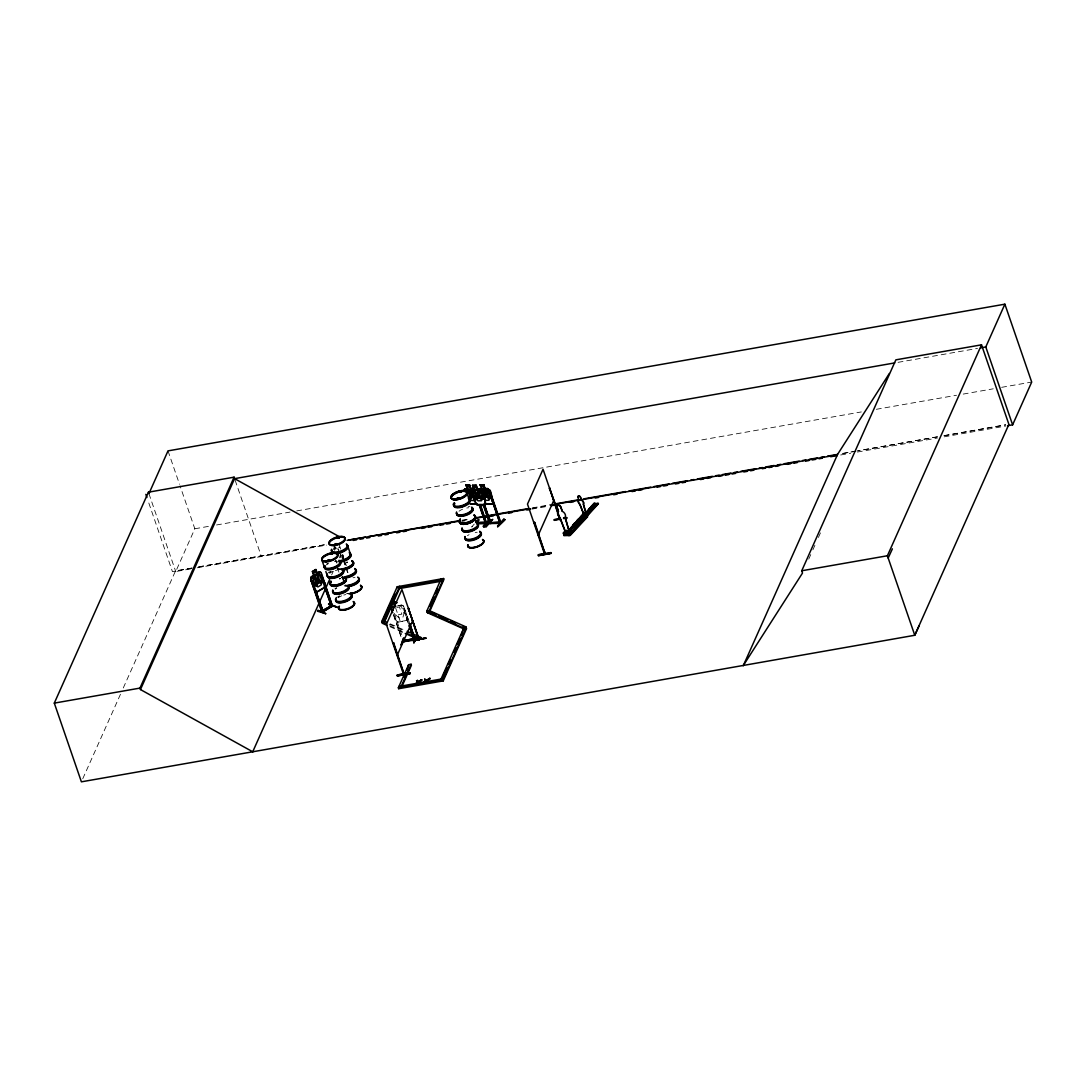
<?xml version="1.0" encoding="UTF-8"?>
<svg xmlns="http://www.w3.org/2000/svg" width="1086" height="1086" viewBox="0 0 1086 1086"><rect width="100%" height="100%" fill="white"/><g stroke="black" fill="none" stroke-linecap="round" stroke-linejoin="round"><path stroke-width="0.75" stroke-dasharray="5 3.75" d="M406.978 620.432L407.114 616.414M407.264 616.414L407.114 620.54L397.381 622.264L394.802 618.653M347.506 562.249L346.678 562.86M339.456 578.309L340.583 578.458L339.579 579.11M339.606 578.485L340.488 578.349M346.448 562.697L346.76 562.019M347.194 562.141L347.262 562.046M334.447 550.303L335.004 547.887L333.578 544.005L335.479 549.163L337.393 547.168M408.607 624.246L403.34 608.445L408.716 624.016M404.386 608.459L403.245 608.662M82.767 778.743L120.532 694.13M123.275 687.981L175.525 570.897L191.991 568.005M190.566 568.942L175.742 571.548L194.828 528.773L180.045 485.849M331.651 574.901L333.035 571.806M339.253 557.878L340.637 554.783M399.078 605.554L401.779 605.011L403.68 606.178L409.856 623.812M396.404 606.164L401.779 605.011M808.731 559.127L812.179 551.389M812.871 549.842L814.948 545.199M818.396 537.461L820.473 532.819M333.402 549.38L334.99 547.765M333.945 549.095L334.773 547.846M474.27 524.09L471.704 527.022L473.876 524.742M347.303 562.1L346.678 562.697M340.013 578.336L339.389 578.662M192.086 568.141L172.43 571.603L148.008 500.66M198.738 566.96L326.872 544.385M937.422 436.776L857.546 450.853L937.367 436.884M944.073 435.608L1005.65 424.762M898.068 362.33L977.522 348.402M194.828 528.773L209.856 526.14M216.548 524.972L290.043 512.09M296.722 510.909L861.32 411.933M876.348 409.3L956.535 395.25M963.214 394.082L993.283 388.802M1001.631 387.335L1031.7 382.068M462.188 520.18L468.853 519.013M532.262 507.895L550.616 504.678M944.033 435.717L1005.568 424.925M198.589 566.851L327.076 544.33M461.971 520.683L468.636 519.515M532.031 508.397L548.715 505.465M197.163 567.788L326.506 545.118M461.726 521.416L465.066 520.818M531.841 509.117L548.539 506.198M840.673 454.98L850.691 453.229M857.37 452.047L937.49 438.011M944.168 436.83L1005.935 426.011M396.838 607.441L399.417 606.993L401.888 614.147L398.019 614.825M407.006 620.364L397.449 622.102L394.965 618.545M341.927 577.1A8.444 3.489 -19 0 1 343.638 577.168A8.484 3.502 -19 0 0 341.954 577.114L343.719 577.141M349.977 593.933L346.841 593.485M338.398 568.983L339.769 569.349M339.891 569.702L337.597 568.67A8.484 3.502 -19 0 0 339.972 569.688M398.983 605.703L401.494 606.626L403.951 613.78L402.933 617.215L399.078 617.893L395.942 615.178L394.965 612.328M390.322 623.866L405.58 630.654M389.127 624.151L404.386 630.939M389.711 625.74L404.969 632.527M390.05 626.717L403.775 632.826M401.766 605.16L403.558 606.26M403.598 606.192L409.218 622.482M395.548 607.671L400.381 621.735M394.327 613.359L403.435 639.844M393.458 614.16L401.766 638.487M393.621 615.341L401.657 638.717M339.226 544.683L340.746 549.095M342.619 554.892L344.764 561.123M345.294 562.684L346.366 565.792M342.212 554.905L343.298 558.014M343.828 559.575L345.972 565.806M342.076 555.503L343.149 558.625M343.678 560.186L345.823 566.417M346.366 567.978L347.982 572.648M341.683 555.53L342.755 558.638M343.285 560.2L345.429 566.43M345.972 567.992L347.574 572.661M339.524 553.263L337.366 547.005L338.289 549.923M340.054 554.824L341.126 557.946M342.633 576.585L343.705 579.693M342.239 576.598L344.384 582.829M342.09 577.209L343.162 580.318M335.791 560.091L336.864 563.2M337.42 567.842L338.927 572.146M235.133 480.216L261.4 556.521M168.004 450.88L179.502 484.261M148.918 493.655L175.742 571.548M342.959 554.919L343.38 557.973M342.769 554.973L343.312 559.494M340.773 553.086L340.828 557.281M468.229 506.334A8.471 3.502 -19 0 1 469.953 506.402M459.025 511.221A8.471 3.502 -19 0 1 462.568 509.225M466.749 507.99A8.471 3.502 -19 0 1 468.731 507.773M467.455 535.724A8.471 3.502 -19 0 1 469.084 534.665M475.193 532.493A8.471 3.502 -19 0 1 477.161 532.276M337.379 562.114A8.471 3.502 -19 0 1 335.167 561.123M337.135 561.679A8.579 3.543 -19 0 1 335.778 561.313M336.986 561.231A8.579 3.543 -19 0 1 335.615 560.865M334.026 548.457A8.471 3.502 -19 0 1 335.655 547.385M333.769 547.941A8.579 3.543 -19 0 1 335.425 546.869M339.755 569.037A8.484 3.502 -19 0 1 338.411 568.67M338.805 569.729A8.444 3.489 -19 0 1 337.936 569.105M350.004 593.906A8.484 3.502 -19 0 1 346.95 593.458M349.855 593.39A8.444 3.489 -19 0 1 348.144 593.323M347.316 586.25A8.579 3.543 -19 0 1 344.208 585.816M353.004 577.766A8.579 3.543 -19 0 1 355.013 577.548M344.588 578.091A8.444 3.489 -19 0 1 341.533 577.643M347.153 585.816A8.579 3.543 -19 0 1 345.416 585.734M347.045 585.245A8.444 3.489 -19 0 1 345.334 585.164M344.357 577.657A8.579 3.543 -19 0 1 342.606 577.576M349.909 593.621A8.484 3.502 -19 0 1 348.185 593.54M329.479 572.784A8.579 3.543 -19 0 1 331.135 571.711M337.312 569.512A8.579 3.543 -19 0 1 339.321 569.281M326.777 564.706A8.471 3.502 -19 0 1 328.406 563.634M334.502 561.462A8.471 3.502 -19 0 1 336.484 561.245M329.737 573.299A8.471 3.502 -19 0 1 333.28 571.304M335.37 570.557A8.471 3.502 -19 0 1 337.461 570.069M329.329 572.349A8.579 3.543 -19 0 1 330.986 571.263M326.519 564.191A8.579 3.543 -19 0 1 328.176 563.105M328.013 572.974A8.471 3.502 -19 0 1 329.234 571.86M334.963 588.693A8.579 3.543 -19 0 1 336.606 587.621M344.805 585.191A8.579 3.543 -19 0 1 346.543 585.273M338.167 597.802A8.471 3.502 -19 0 1 341.723 595.807M343.8 595.06A8.471 3.502 -19 0 1 345.905 594.571M337.922 597.286A8.579 3.543 -19 0 1 339.565 596.214M337.76 596.852A8.579 3.543 -19 0 1 339.416 595.766M335.207 589.209A8.471 3.502 -19 0 1 336.836 588.137M339.538 547.113L338.995 547.738L339.538 547.113M855.877 451.152L840.903 453.785L855.863 451.165M338.547 568.969A8.444 3.489 -19 0 0 339.877 569.322A8.444 3.489 -19 0 1 338.547 568.996M343.773 577.453A8.484 3.502 -19 0 0 342.049 577.385A8.484 3.502 -19 0 1 343.773 577.48"/><path stroke-width="1.5" d="M317.614 611.35L317.967 610.346L325.719 613.671L317.628 611.242M566.2 531.896L565.494 532.221L566.376 532.018L566.159 530.864L567.136 531.217L566.62 530.443L567.544 534.638L566.62 530.606L565.711 532.262M566.01 531.013C566.62 532.086 567.123 529.547 566.376 531.814M403.585 674.42L386.372 624.382L401.929 589.535L419.332 640.197C418.585 636.586 419.087 640.333 418.925 640.211L408.445 608.459L419.359 640.129M403.72 673.972L403.517 672.682M403.761 673.171L404.168 674.365L393.594 642.64L392.888 643.319L393.594 642.64M419.264 638.459L419.128 638.894M544.629 554.24L527.484 504.108L543.041 469.261L560.43 519.923L560.05 518.782M545.077 552.448L544.317 553.127M534.692 522.38L534 523.045L534.692 522.38L545.213 554.159L544.778 552.991M566.376 530.579L565.643 532.33M584.051 514.112L584.526 512.864M584.146 512.986L585.137 515.538M584.77 513.311L583.481 513.692M485.876 526.791L492.745 519.325L485.849 526.886L486.243 526.221M476.55 522.312L486.284 522.38M479.116 504.841L485.591 523.601C483.487 522.217 487.37 521.022 486.908 523.276L476.944 523.452M489.61 523.547L483.284 504.841M490.682 522.149L489.447 522.162L490.139 523.221M489.745 522.095L490.858 523.52L484.532 504.583M499.384 522.271L500.646 521.945L500.7 523.398M401.033 644.948L403.775 637.903L401.236 645.003M397.327 675.967L397.272 674.976L409.911 672.723L409.979 673.727L397.313 675.913L409.965 673.714M397.422 675.587L410.074 673.32M409.911 672.818L397.259 675.071M538.371 554.756L551.24 553.1L538.439 555.72L538.371 554.702L551.023 552.557M538.425 555.638L551.091 553.466M321.999 611.146L322.868 610.536L323.261 611.676L312.157 580.494L311.207 581.064L321.823 612.287L321.958 611.133L331.189 605.92L322.311 610.549L322.705 611.689L321.823 612.287L332.384 605.934M323.153 611.771L315.374 589.834M332.235 604.943L331.339 605.472C332.167 608.744 329.981 604.02 332.14 604.983M331.311 606.572L332.316 605.934L331.99 604.793M332.642 606.015L322.203 612.314M327.714 560.905L328.053 560.118M328.746 560.105L329.587 560.512M328.352 561L329.302 559.942M330.809 554.213L332.099 554.213L331.406 553.629M331.135 554.335L332.058 553.996M335.343 544.1L336.592 543.787L335.913 543.611M336.836 544.262L336.076 543.638M338.886 537.95L338.275 537.57M338.56 538.344L339.253 537.841M338.9 538.072L338.737 537.366L338.14 538.167M456.704 498.678L456.975 498.257M458.116 497.809L457.002 498.827M457.111 498.854L458.631 498.311L457.871 498.868M458.306 498.8L458.591 497.877M458.971 498.284L458.251 499.044M460.084 492.148L461.007 492.189M460.247 492.08L460.654 492.039M460.858 492.284L461.333 491.768L460.274 492.365M483.949 497.171L484.546 494.347C477.854 489.175 481.75 488.035 484.98 493.478C484.22 487.641 489.542 489.772 486.08 494.347C493.125 499.818 488.985 500.863 485.618 495.189L484.94 498.813L483.718 498.963M575.458 524.09L578.336 523.276M311.451 576.788L310.813 578.824L314.465 589.019L316.732 592.277L314.275 589.074L310.732 578.797L311.356 576.761L313.8 575.363L312.401 571.507L315.863 569.417L317.18 573.259L319.501 571.928L311.465 576.856M392.1 610.441L393.254 610.237M408.879 608.377L408.187 609.042M403.612 640.197L404.006 641.595L402.716 641.88M414.852 638.459C411.35 639.233 416.372 637.238 415.219 639.396L402.838 641.595M413.114 640.468L425.902 638.025L413.101 640.631L412.897 639.966M414.078 639.6L413.549 638.487M415.952 636.871L413.875 642.749L416.766 637.333M413.875 642.749L416.291 637.414L414.024 642.627M560.023 519.936L549.557 488.184L558.15 511.818M549.991 488.116L549.299 488.781M554.213 520.37L560.498 519.027L553.982 519.719L560.349 518.592L559.602 518.864M544.235 553.018L545.063 552.326L545.023 553.548M252.848 751.77L81.396 781.825L54.3 703.117L148.415 492.189L234.087 477.175L234.59 478.641L339.456 536.769M918.987 626.079L914.779 635.269L252.726 751.783L140.461 689.556L139.958 688.103L234.087 477.175M140.461 689.556L234.59 478.641L894.742 362.914M252.726 751.783L329.587 579.544M347.072 540.366L460.301 520.968M386.996 625.36L382.421 623.323L381.675 621.586L397.232 586.739L443.604 578.512L443.93 579.49L429.622 611.554L427.49 612.748L426.839 611.011L441.147 578.947M394.856 593.77L382.014 622.563L384.458 622.129L400.015 587.282L399.675 586.304L384.132 621.165L382.082 622.346L386.657 624.382M396.404 601.888L393.607 602.445L394.924 606.287L392.1 606.775L395.141 606.314M397.109 655.537L412.653 620.69M441.201 580.195L399.119 587.58L399.444 588.544L441.54 581.173L441.771 578.933M429.893 605.866L433.979 596.716M435.35 593.662L437.386 589.074M411.105 664.252L401.372 686.026L401.711 687.004L411.431 665.216L411.105 664.252L408.648 664.673L398.358 687.737L398.698 688.7L443.237 680.895L442.898 679.917L466.233 627.64L463.776 628.075L427.151 611.771L429.296 610.576L443.604 578.512M398.698 688.7L398.929 686.461L441.011 679.089M403.788 677.27L405.743 672.913M407.033 670.008L408.648 664.673M443.237 680.895L466.559 628.618L465.908 626.866L463.776 628.075L440.441 680.352L440.78 681.329L446.957 667.483M448.328 664.415L450.391 659.799M453.812 652.116L455.876 647.5M457.247 644.419L459.989 638.269M461.36 635.201L463.776 628.075M538.208 535.262L553.765 500.415M743.231 665.799L837.577 454.382L889.366 373.475M743.448 665.311L802.513 573.041L801.74 570.774L895.855 359.846L981.513 344.832L1008.894 424.341L914.779 635.269L887.398 555.76L981.513 344.832M1007.604 425.712L1012.614 424.843L985.789 346.95L1004.876 304.175L168.004 450.88L148.918 493.655L148.415 492.189M1012.614 424.843L1031.7 382.068L1004.876 304.175M888.185 558.028L892.393 548.837M464.129 490.22L464.822 488.836L467.496 488.917M464.265 490.261L464.917 488.958M471.405 489.216L470.645 490.668L476.618 504.746C491.972 508.343 483.08 498.841 481.695 490.438L479.931 489.107L477.568 489.134L476.252 485.293L472.505 485.428L473.903 489.175L471.405 489.216L479.931 489.229L481.627 490.519L485.035 500.795L485.089 504.515L476.74 504.542L474.365 500.85L470.849 490.641M392.141 606.707L391.245 608.404L392.765 612.803M391.408 608.404L392.25 606.83M584.974 517.737L568.263 535.493L587.024 516.325L581.254 516.054L579.625 518.348L585.259 518.239L598.427 503.728L594.178 503.252L593.092 504.786M569.498 535.493L568.942 532.968L570.707 531.068L571.399 533.104M581.254 516.054L568.372 530.701M598.047 503.578L586.236 516.203L585.965 514.533L587.146 513.271L587.607 514.615M586.345 516.217L598.019 503.429L586.046 515.619L582.87 515.687L582.503 514.601L583.684 513.339M586.521 516.814L587.499 516.8M583.589 513.895L584.648 513.447L583.101 513.393L583.888 515.674L583.209 513.284M583.956 513.882L583.616 513.542M338.208 537.909L339.348 537.964M335.031 544.072L334.787 545.036M335.52 544.493L335.995 543.869M336.266 544.629L336.796 543.747M327.782 560.322L327.538 561.286L328.637 561.231M329.289 560.675L328.271 560.743M578.173 523.126L575.404 523.914M592.128 507.976L590.268 508.275L592.128 507.746M404.114 674.365L393.146 642.722M545.226 554.091L534.258 522.447M557.064 507.135L558.38 511.492L557.064 507.135A2.267 1.629 43 0 1 558.272 505.153A2.267 1.629 43 0 1 560.81 507.053L562.263 511.262A4.52 3.258 43 0 1 565.141 517.37L569.539 532.411L565.901 532.384M562.263 511.262L560.81 507.053M577.956 497.402L578.037 497.307A1.507 1.086 43 0 1 578.838 495.976A1.507 1.086 43 0 1 580.548 497.252L581.512 500.049A3.014 2.172 43 0 1 583.426 504.135L586.277 514.248L583.345 504.23A3.014 2.172 43 0 0 581.417 500.157L580.453 497.347A1.507 1.086 43 0 0 578.757 496.071A1.507 1.086 43 0 0 577.956 497.402L578.919 500.212A3.014 2.172 43 0 0 579.802 504.298L583.766 514.302L586.359 514.153M558.503 511.343A4.52 3.258 43 0 0 559.847 517.493L565.779 533.226M578.919 500.212L579.001 500.103A3.014 2.172 43 0 0 579.897 504.203L583.766 514.302M565.141 517.37L569.403 532.547M564.652 531.258L565.833 534.665L564.652 531.258L566.933 530.986M565.114 535.344L564.001 535.14L563.308 533.09L565.073 531.19M563.308 533.09L565.521 531.19M566.824 530.592L565.263 531.611L566.335 531.665M583.304 516.298L582.205 514.615L583.386 513.352M580.589 522.665C580.236 526.248 569.566 526.466 574.969 522.787L580.738 523.072M583.929 519.094C583.576 522.665 572.906 522.895 578.309 519.217L584.078 519.502L578.309 519.217M563.756 533.077L564.313 534.706L566.077 532.805M568.345 530.47L581.39 516.461M593.743 507.664C593.499 510.04 586.386 510.203 589.983 507.746L593.825 507.936M595.97 505.275C595.725 507.664 588.612 507.814 592.209 505.357L596.051 505.547M568.82 530.945L581.865 516.936M582.87 515.687L584.051 514.425L587.227 514.357L587.146 513.271M582.205 516.909L568.073 532.086L582.354 516.936M594.354 503.673L585.666 512.918L594.178 503.252M585.503 513.692L594.992 503.51M585.422 514.031L595.019 503.66M568.833 532.086L583.073 516.909M585.829 514.017L591.096 508.357M564.313 534.706L569.064 534.597L568.507 532.982L570.707 531.068M591.178 508.329L585.666 514.533L586.046 515.619M592.997 504.515L596.757 504.433L597.924 503.171M568.263 535.493L584.838 517.506M569.363 535.466L586.847 516.841M587.635 516.76L570.218 535.466L563.865 535.629M467.333 488.795L466.003 484.953L469.681 484.899L470.93 488.863L473.32 488.768M471.012 488.727L469.532 485.103L466.111 485.157M483.827 484.723L480.08 484.858L483.827 484.723L485.062 488.686L487.519 488.524L489.284 489.854C491.836 488.564 493.709 514.167 492.759 500.225M481.397 488.7L478.885 488.741L487.519 488.646L489.107 489.976M489.216 489.922L500.646 523.384M500.103 523.058L489.189 491.972L490.193 491.958L500.985 523.045M490.193 491.958L488.958 492.216M478.709 519.977L476.211 522.597M478.831 520.14L476.048 522.447L478.614 519.488L476.442 522.868L485.035 522.434M485.211 522.475L486.379 522.122M486.704 523.248L485.632 523.574M483.311 526.194L489.895 519.312L483.338 526.194L484.166 526.832L490.628 519.868L484.166 526.832M483.541 526.846L490.071 519.787M499.302 522.23L499.791 523.126M499.519 522.325L490.573 522.705L500.429 522.217M497.524 526.045L503.985 519.135L497.673 526.683L504.8 519.773L503.958 519.135M497.673 526.683L504.773 519.705M504.311 519.705L497.7 526.52L504.719 519.692M476.252 485.293L472.505 485.428M477.501 489.202L479.754 490.519L482.225 497.673L481.451 500.755L478.03 500.809L475.139 497.768L472.681 490.614L474.066 489.311M393.485 608.024L395.114 606.382L393.824 602.486L396.376 602.106M480.161 490.139L481.56 488.822L480.148 484.79M338.058 538.113L339.049 537.611M334.746 544.48L335.805 543.882L335.194 544.819M336.769 544.561L336.918 543.842M330.85 554.254L331.61 553.629M327.483 560.729L327.402 561.177M327.918 560.729L328.963 560.281M456.772 498.65L458.17 497.972M458.618 498.447L457.885 498.99M421.68 679.7L418.829 681.764L420.363 683.8L419.047 682.415L421.68 679.7L418.49 681.506L417.499 680.433L416.712 681.248L417.499 680.433M418.707 682.157L421.897 680.338M429.866 678.261L427.246 680.976L429.866 678.261L426.676 680.067L424.68 679.171L426.187 681.18L424.68 679.171M430.097 678.913L423.078 682.632L425.97 680.528M415.11 684.709L417.771 681.967L416.481 680.61M329.262 560.973L329.845 560.308L328.99 559.887M584.349 513.026L584.159 513.461M415.069 639.654L409.856 623.812M312.646 571.589L315.877 569.648M311.207 581.064L312.429 580.589M320.587 575.417L321.537 574.833M316.691 592.06L324.66 587.268M316.65 592.237L324.863 587.377L324.66 582.815L324.863 587.377M328.529 603.992L336.864 606.952L328.61 604.006M336.266 607.305L336.85 606.925M405.309 633.505L419.033 639.613L421.178 638.419L420.839 637.441L418.694 638.649L406.49 633.206M485.659 523.303L485.564 522.081M582.761 516.135L586.779 516.217M583.033 516.312L583.793 516.257M322.393 612.273L311.465 581.159M324.347 586.318L331.732 606.612M591.68 508.357L590.526 508.615M336.144 544.71L335.004 544.914M328.216 560.145L329.452 560.023M415.151 639.654L409.748 624.043M499.859 523.099L491.334 498.202M471.84 490.017L470.835 493.641C467.604 488.198 463.722 489.338 470.414 494.524C466.871 499.329 472.342 501.447 471.487 495.352L473.605 497.727M563.471 518.022L566.838 517.954L563.702 518.497M563.661 518.47L566.851 518.117L566.648 517.438M551.24 553.1L538.52 555.245M402.73 641.826L425.739 638.378M413.087 640.468L425.902 638.025M980.834 347.819L985.789 346.95M348.742 540.068L365.425 537.149M368.751 536.565L458.849 520.764M475.532 517.846L527.253 508.777M555.611 503.809L577.304 500.008M583.983 498.827L625.685 491.524M629.025 490.94L650.718 487.139M654.043 486.555L669.071 483.922M672.397 483.338L687.411 480.704M690.75 480.121L694.09 479.537M697.429 478.94L712.443 476.32M715.783 475.722L719.122 475.139M722.448 474.555L730.797 473.102M734.136 472.505L737.462 471.921M740.801 471.338L755.815 468.704M759.155 468.12L762.494 467.537M765.834 466.953L774.169 465.487M777.508 464.903L780.848 464.319M784.187 463.736L799.201 461.102M802.54 460.518L805.866 459.935M809.206 459.351L817.554 457.885M820.894 457.301L824.22 456.717M827.559 456.134L837.577 454.382M475.315 518.334L530.362 508.682M550.385 505.18L837.347 454.871M353.221 540.434L356.561 539.851M359.9 539.267L363.24 538.67M366.579 538.086L369.919 537.502M378.267 536.036L381.607 535.452M384.933 534.869L388.272 534.285M396.621 532.819L399.96 532.235M403.3 531.651L406.639 531.068M421.667 528.434L425.006 527.85M428.346 527.267L431.685 526.683M440.034 525.217L443.373 524.633M446.699 524.049L450.038 523.452M483.433 517.601L486.772 517.017M490.112 516.434L493.451 515.85M508.465 513.216L511.805 512.633M526.832 509.999L530.172 509.415M551.878 505.601L555.217 505.017M570.231 502.384L573.571 501.8M595.277 497.999L598.617 497.415M613.644 494.782L616.984 494.198M631.998 491.564L635.337 490.981M638.677 490.383L642.016 489.8M657.044 487.166L660.383 486.582M663.722 485.999L667.062 485.415M675.411 483.949L678.75 483.365M682.089 482.781L685.429 482.198M700.443 479.564L703.782 478.98M707.122 478.397L710.461 477.799M718.81 476.347L722.149 475.763M725.489 475.166L728.828 474.582M732.168 473.998L735.507 473.415M743.856 471.948L747.195 471.365M750.521 470.781L753.86 470.197M762.209 468.731L765.549 468.147M768.888 467.564L772.227 466.98M775.567 466.396L778.906 465.813M787.255 464.346L790.594 463.763M793.934 463.179L797.273 462.582M805.622 461.129L808.961 460.545M812.287 459.948L815.627 459.364M818.966 458.781L822.306 458.197M830.654 456.731L837.333 455.563M397.191 602.635L394.707 603.069L395.141 604.345M426.839 611.011L429.296 610.576L465.908 626.866M427.165 611.975L429.622 611.554L435.73 614.269M381.675 621.586L384.132 621.165L387.268 622.495M801.74 570.774L887.398 555.76M54.3 703.117L139.958 688.103M424.897 679.822L426.907 680.718M414.879 684.071L418.11 682.225L420.133 683.148M428.549 682.361L426.526 681.438L426.309 680.786L428.332 681.709L427.015 680.325M398.358 687.737L442.898 679.917M490.736 523.574L484.302 504.827M328.8 604.481L336.389 607.142M335.683 544.846L334.814 544.86M403.463 640.251L404.006 641.595M591.028 506.619L594.789 506.538M588.802 509.008L592.562 508.927M584.2 516.393L587.024 516.339M579.49 517.954L585.11 517.832M576.544 521.104L582.164 520.981M573.204 524.687L578.824 524.565M464.849 489.039L473.306 488.89M473.754 497.361L470.333 497.429L467.862 490.261L471.297 490.207L472.777 494.497M474.813 500.429L471.378 500.483L468.487 497.456L466.03 490.302L467.428 488.985L466.003 484.953M476.917 504.053L470.089 504.243L477.311 504.175M484.302 503.999L492.745 503.85M484.22 504.067L492.881 503.985M490.668 519.936L489.827 519.298M500.917 523.085L489.895 523.262L483.514 504.61M476.713 523.683L486.677 523.52L480.351 504.583M489.732 523.533L500.7 523.357L500.524 521.959M592.101 507.881L590.445 508.791M312.401 571.507L313.963 575.431L312.673 577.752L315.13 584.906L317.926 586.929L321.157 584.974L321.823 580.874L319.365 573.707L317.193 573.476L315.795 569.621M325.719 613.671L317.913 610.454M319.42 571.901L321.198 572.553L332.465 606.164L322.08 576.394M319.42 572.064L321.089 572.675M438.785 615.626L447.934 619.699M450.989 621.056L455.563 623.092M463.193 626.486L466.247 627.844M427.49 612.748L464.102 629.052M407.101 631.333L420.839 637.441M483.596 498.298L485.523 500.32L488.958 500.266L489.732 497.171L487.275 490.017L484.994 488.768L483.677 484.926M418.341 682.877L419.345 683.976M559.847 517.493L565.195 530.986M570.272 531.081L570.829 532.71M476.17 485.428L477.419 489.338M480.121 504.827L486.379 523.588L486.012 522.42M472.586 485.347L473.998 489.379M479.333 504.596L485.781 523.303M475.22 518.769L476.822 523.452M429.296 610.576L429.622 611.554M397.232 586.739L397.557 587.716M409.246 625.577L414.078 639.871L409.15 625.808M403.34 640.55L403.72 641.717M402.444 640.74L402.838 641.867M347.995 546.91L350.466 554.064M321.741 559.589L324.13 566.485A8.444 3.489 -19 0 0 334.542 566.933A8.444 3.489 -19 0 0 339.036 560.254M325.841 571.507L327.09 575.078M320.845 575.499L331.583 606.667M145.836 494.361L146.922 497.51M471.718 507.651A8.579 3.543 -19 0 1 467.156 514.438A8.579 3.543 -19 0 1 456.568 513.99M460.26 519.515A8.471 3.502 -19 0 0 467.686 522.814A8.43 3.475 -19 0 0 474.243 515.429A8.471 3.502 -19 0 1 467.686 522.814A8.43 3.475 -19 0 1 460.301 519.542M471.772 508.207A8.444 3.489 -19 0 1 467.292 514.9A8.444 3.489 -19 0 1 456.867 514.452M474.066 514.913A8.43 3.475 -19 0 1 467.523 522.325A8.43 3.475 -19 0 1 460.138 519.04M474.188 515.117A8.484 3.502 -19 0 1 467.591 522.57A8.484 3.502 -19 0 1 460.165 519.257M468.745 499.058A8.579 3.543 -19 0 1 462.093 506.592A8.579 3.543 -19 0 1 454.559 503.252M472.166 507.393A8.471 3.502 -19 0 1 464.713 514.207A8.471 3.502 -19 0 1 456.554 512.008M468.826 499.614A8.471 3.502 -19 0 1 462.256 507.053A8.471 3.502 -19 0 1 454.83 503.741M471.555 507.216A8.579 3.543 -19 0 1 465.962 514.411A8.579 3.543 -19 0 1 456.622 512.524M468.595 498.61A8.579 3.543 -19 0 1 461.93 506.157A8.579 3.543 -19 0 1 454.41 502.804M468.324 498.175A8.444 3.489 -19 0 1 462.812 505.261A8.444 3.489 -19 0 1 453.622 503.402M480.148 532.154A8.579 3.543 -19 0 1 474.555 539.348A8.579 3.543 -19 0 1 465.215 537.475M482.673 539.932A8.43 3.475 -19 0 1 477.175 546.991A8.43 3.475 -19 0 1 468.012 545.145L467.849 544.887A8.484 3.502 -19 0 0 477.093 546.733A8.484 3.502 -19 0 0 482.618 539.62M480.216 532.724A8.444 3.489 -19 0 1 475.722 539.403A8.444 3.489 -19 0 1 465.31 538.955M482.51 539.457A8.43 3.475 -19 0 1 477.012 546.516A8.43 3.475 -19 0 1 467.849 544.67M475.383 516.827A8.43 3.475 -19 0 1 467.957 523.601A8.43 3.475 -19 0 1 459.84 521.443A8.43 3.475 -19 0 0 467.957 523.601A8.43 3.475 -19 0 0 475.383 516.855M474.406 515.769A8.484 3.502 -19 0 1 468.867 522.868A8.484 3.502 -19 0 1 459.649 521.009M477.188 523.561A8.579 3.543 -19 0 1 472.627 530.348A8.579 3.543 -19 0 1 462.052 529.9M479.713 531.271A8.444 3.489 -19 0 1 474.202 538.357A8.444 3.489 -19 0 1 465.012 536.511M478.478 525.583A8.444 3.489 -19 0 1 469.641 531.828A8.444 3.489 -19 0 1 462.555 529.344M477.256 524.117A8.444 3.489 -19 0 1 478.125 524.742M480.881 532.344A8.579 3.543 -19 0 1 473.333 539.253A8.579 3.543 -19 0 1 465.066 537.027M477.039 523.113A8.579 3.543 -19 0 1 471.433 530.307A8.579 3.543 -19 0 1 462.107 528.434M477.623 523.303A8.444 3.489 -19 0 1 470.197 530.104A8.444 3.489 -19 0 1 462.052 527.905M346.719 544.887A8.579 3.543 -19 0 1 341.113 552.082A8.579 3.543 -19 0 1 331.773 550.195M346.787 545.443A8.471 3.502 -19 0 1 345.85 550.14A8.471 3.502 -19 0 1 336.144 553.588M333.076 553.154A8.471 3.502 -19 0 1 332.058 550.683M346.556 544.439A8.579 3.543 -19 0 1 340.963 551.634A8.579 3.543 -19 0 1 331.624 549.76M346.285 544.005A8.444 3.489 -19 0 1 340.773 551.091A8.444 3.489 -19 0 1 331.583 549.231M352.013 560.77A8.416 3.475 -19 0 1 351.077 565.439A8.416 3.475 -19 0 1 341.438 568.874M349.516 553.045A8.579 3.543 -19 0 1 349.244 557.24A8.579 3.543 -19 0 1 340.732 561.082M349.678 553.48A8.579 3.543 -19 0 1 348.715 558.245A8.579 3.543 -19 0 1 338.873 561.747M349.258 552.598A8.471 3.502 -19 0 1 348.986 556.738A8.471 3.502 -19 0 1 340.583 560.525M349.733 554.036A8.444 3.489 -19 0 1 349.461 558.177A8.444 3.489 -19 0 1 341.085 561.964M352.217 561.231A8.444 3.489 -19 0 1 351.267 565.915A8.444 3.489 -19 0 1 341.601 569.431M341.588 569.363A8.444 3.489 -19 0 0 351.267 565.915A8.444 3.489 -19 0 0 352.231 561.286M352.135 560.933A8.484 3.502 -19 0 1 351.199 565.643A8.484 3.502 -19 0 1 341.466 569.091M360.484 585.259A8.444 3.489 -19 0 1 359.547 589.956A8.444 3.489 -19 0 1 349.855 593.39M354.715 568.507A8.444 3.489 -19 0 1 354.443 572.648A8.444 3.489 -19 0 1 346.067 576.422M357.959 577.548A8.579 3.543 -19 0 1 357.674 581.743A8.579 3.543 -19 0 1 349.163 585.585M355.231 569.946A8.471 3.502 -19 0 1 354.28 574.643A8.471 3.502 -19 0 1 344.574 578.091M356.045 570.028A8.579 3.543 -19 0 1 353.412 574.711A8.579 3.543 -19 0 1 344.357 577.657M357.688 577.1A8.471 3.502 -19 0 1 357.416 581.241A8.471 3.502 -19 0 1 349.013 585.028M359.045 579.164A8.444 3.489 -19 0 1 349.516 586.467M359.004 578.621A8.579 3.543 -19 0 1 349.312 586.033M360.647 585.734A8.444 3.489 -19 0 1 359.71 590.417A8.444 3.489 -19 0 1 350.018 593.866M355 568.942A8.579 3.543 -19 0 1 354.715 573.15A8.579 3.543 -19 0 1 346.203 576.992M352.461 562.046A8.416 3.475 -19 0 1 352.19 566.159A8.416 3.475 -19 0 1 343.841 569.933M352.353 561.557A8.484 3.502 -19 0 1 352.081 565.711A8.484 3.502 -19 0 1 343.665 569.512M360.579 585.435A8.484 3.502 -19 0 1 359.629 590.146A8.484 3.502 -19 0 1 349.909 593.594M341.058 569.363A8.579 3.543 -19 0 1 337.868 576.517A8.579 3.543 -19 0 1 327.483 575.037M342.484 570.286A8.444 3.489 -19 0 1 338.004 576.978A8.444 3.489 -19 0 1 327.578 576.53M344.764 577.019A8.416 3.475 -19 0 1 338.235 584.417A8.416 3.475 -19 0 1 330.863 581.132M344.886 577.182A8.484 3.502 -19 0 1 338.303 584.635A8.484 3.502 -19 0 1 330.877 581.322M339.47 561.136A8.579 3.543 -19 0 1 333.864 568.331A8.579 3.543 -19 0 1 324.524 566.444M342.009 568.833A8.471 3.502 -19 0 1 336.484 575.933A8.471 3.502 -19 0 1 327.28 574.073M339.524 561.693A8.444 3.489 -19 0 1 332.968 569.118A8.444 3.489 -19 0 1 325.569 565.82M340.909 568.915A8.579 3.543 -19 0 1 337.719 576.082A8.579 3.543 -19 0 1 327.334 574.603M339.307 560.688A8.579 3.543 -19 0 1 333.714 567.883A8.579 3.543 -19 0 1 324.375 565.996M350.859 594.232A8.579 3.543 -19 0 1 345.267 601.427A8.579 3.543 -19 0 1 335.927 599.54M350.927 594.789A8.444 3.489 -19 0 1 345.416 601.875A8.444 3.489 -19 0 1 336.226 600.015M353.208 601.522A8.416 3.475 -19 0 1 347.724 608.567A8.416 3.475 -19 0 1 338.574 606.735M346.081 578.919A8.416 3.475 -19 0 1 338.683 585.693A8.416 3.475 -19 0 1 330.565 583.508M331.094 581.947A8.484 3.502 -19 0 0 338.52 585.259A8.484 3.502 -19 0 0 345.104 577.806A8.484 3.502 -19 0 1 339.592 584.947A8.484 3.502 -19 0 1 330.361 583.087M347.9 585.639A8.579 3.543 -19 0 1 342.307 592.834A8.579 3.543 -19 0 1 332.968 590.947M350.439 593.35A8.471 3.502 -19 0 1 343.868 600.789A8.471 3.502 -19 0 1 336.456 597.476M349.203 587.662A8.471 3.502 -19 0 1 340.352 593.906A8.471 3.502 -19 0 1 333.253 591.422M347.982 586.182A8.471 3.502 -19 0 1 348.85 586.807M350.71 593.784A8.579 3.543 -19 0 1 345.117 600.979A8.579 3.543 -19 0 1 335.778 599.105M347.751 585.191A8.579 3.543 -19 0 1 342.144 592.386A8.579 3.543 -19 0 1 332.818 590.499M348.334 585.381A8.444 3.489 -19 0 1 340.909 592.182A8.444 3.489 -19 0 1 332.764 589.983M556.928 507.284A2.267 1.629 43 0 1 558.136 505.289A2.267 1.629 43 0 1 560.675 507.203M318.877 574.06L318.13 579.666C324.687 582.123 321.239 585.911 317.709 580.901C318.442 587.309 313.745 589.074 316.691 580.494C310.474 578.173 313.678 574.44 317.071 579.218L317.696 574.643L318.877 574.06M479.265 490.763L478.383 495.053C485.415 500.537 481.288 501.569 477.935 495.881C478.641 501.99 473.672 499.804 476.863 495.04C470.184 489.854 474.053 488.727 477.283 494.171L478.016 490.655L479.265 490.763M575.39 523.574C577.616 526.601 579.435 520.153 575.39 523.574M403.829 640.564L413.657 638.812L403.829 640.564M315.524 570.639L313.447 571.888L313.881 573.164L315.958 571.915L315.524 570.639M317.628 574.752L314.397 576.707L316.868 583.861L320.099 581.906L317.628 574.752M469.138 485.754L466.939 485.781L467.374 487.057L469.586 487.03L469.138 485.754M483.284 485.578L481.071 485.618L481.519 486.895L483.718 486.854L483.284 485.578M485.428 490.044L482.008 490.098L484.465 497.252L487.899 497.198L485.428 490.044M475.777 486.08L473.577 486.107L474.025 487.383L476.225 487.356L475.777 486.08M477.935 490.533L474.514 490.587L476.971 497.741L480.392 497.7L477.935 490.533M384.553 622.115L384.213 621.138L384.458 622.129M455.197 499.098A8.444 3.489 -19 0 0 467.048 492.42A8.444 3.489 -19 0 0 454.722 492.908A8.444 3.489 -19 0 0 455.197 499.098M455.21 499.139A8.471 3.502 -19 0 0 467.089 492.46A8.471 3.502 -19 0 0 454.722 492.949A8.471 3.502 -19 0 0 455.21 499.139M455.455 499.831A8.444 3.489 -19 0 0 467.306 493.166A8.43 3.475 -19 0 0 454.98 493.641A8.444 3.489 -19 0 0 455.455 499.831A8.43 3.475 -19 0 0 467.292 493.153A8.444 3.489 -19 0 0 454.966 493.655A8.43 3.475 -19 0 0 455.468 499.818M455.292 499.424A8.484 3.502 -19 0 0 467.197 492.732A8.484 3.502 -19 0 0 454.803 493.22A8.484 3.502 -19 0 0 455.292 499.424M333.171 544.928A8.444 3.489 -19 0 0 345.009 538.249A8.444 3.489 -19 0 0 332.683 538.737A8.444 3.489 -19 0 0 333.171 544.928M333.443 545.647A8.416 3.475 -19 0 0 345.239 539.009A8.416 3.475 -19 0 0 332.954 539.484A8.416 3.475 -19 0 0 333.443 545.647M333.253 545.226A8.484 3.502 -19 0 0 345.144 538.534A8.484 3.502 -19 0 0 332.764 539.009A8.484 3.502 -19 0 0 333.253 545.226M338.425 584.96A8.444 3.489 -19 0 0 344.981 577.535A8.484 3.502 -19 0 1 338.438 585.001A8.484 3.502 -19 0 1 330.999 581.702A8.444 3.489 -19 0 0 338.425 584.96M325.922 561.163A8.444 3.489 -19 0 0 337.76 554.498A8.444 3.489 -19 0 0 325.433 554.987A8.444 3.489 -19 0 0 325.922 561.163M326.194 561.896A8.416 3.475 -19 0 0 337.99 555.258A8.416 3.475 -19 0 0 325.705 555.733A8.416 3.475 -19 0 0 326.194 561.896M326.004 561.476A8.484 3.502 -19 0 0 337.895 554.783A8.484 3.502 -19 0 0 325.515 555.258A8.484 3.502 -19 0 0 326.004 561.476M346.841 609.409A8.444 3.489 -19 0 0 353.398 601.983A8.444 3.489 -19 0 1 346.855 609.436A8.444 3.489 -19 0 1 339.443 606.137A8.444 3.489 -19 0 0 346.841 609.409"/></g></svg>
